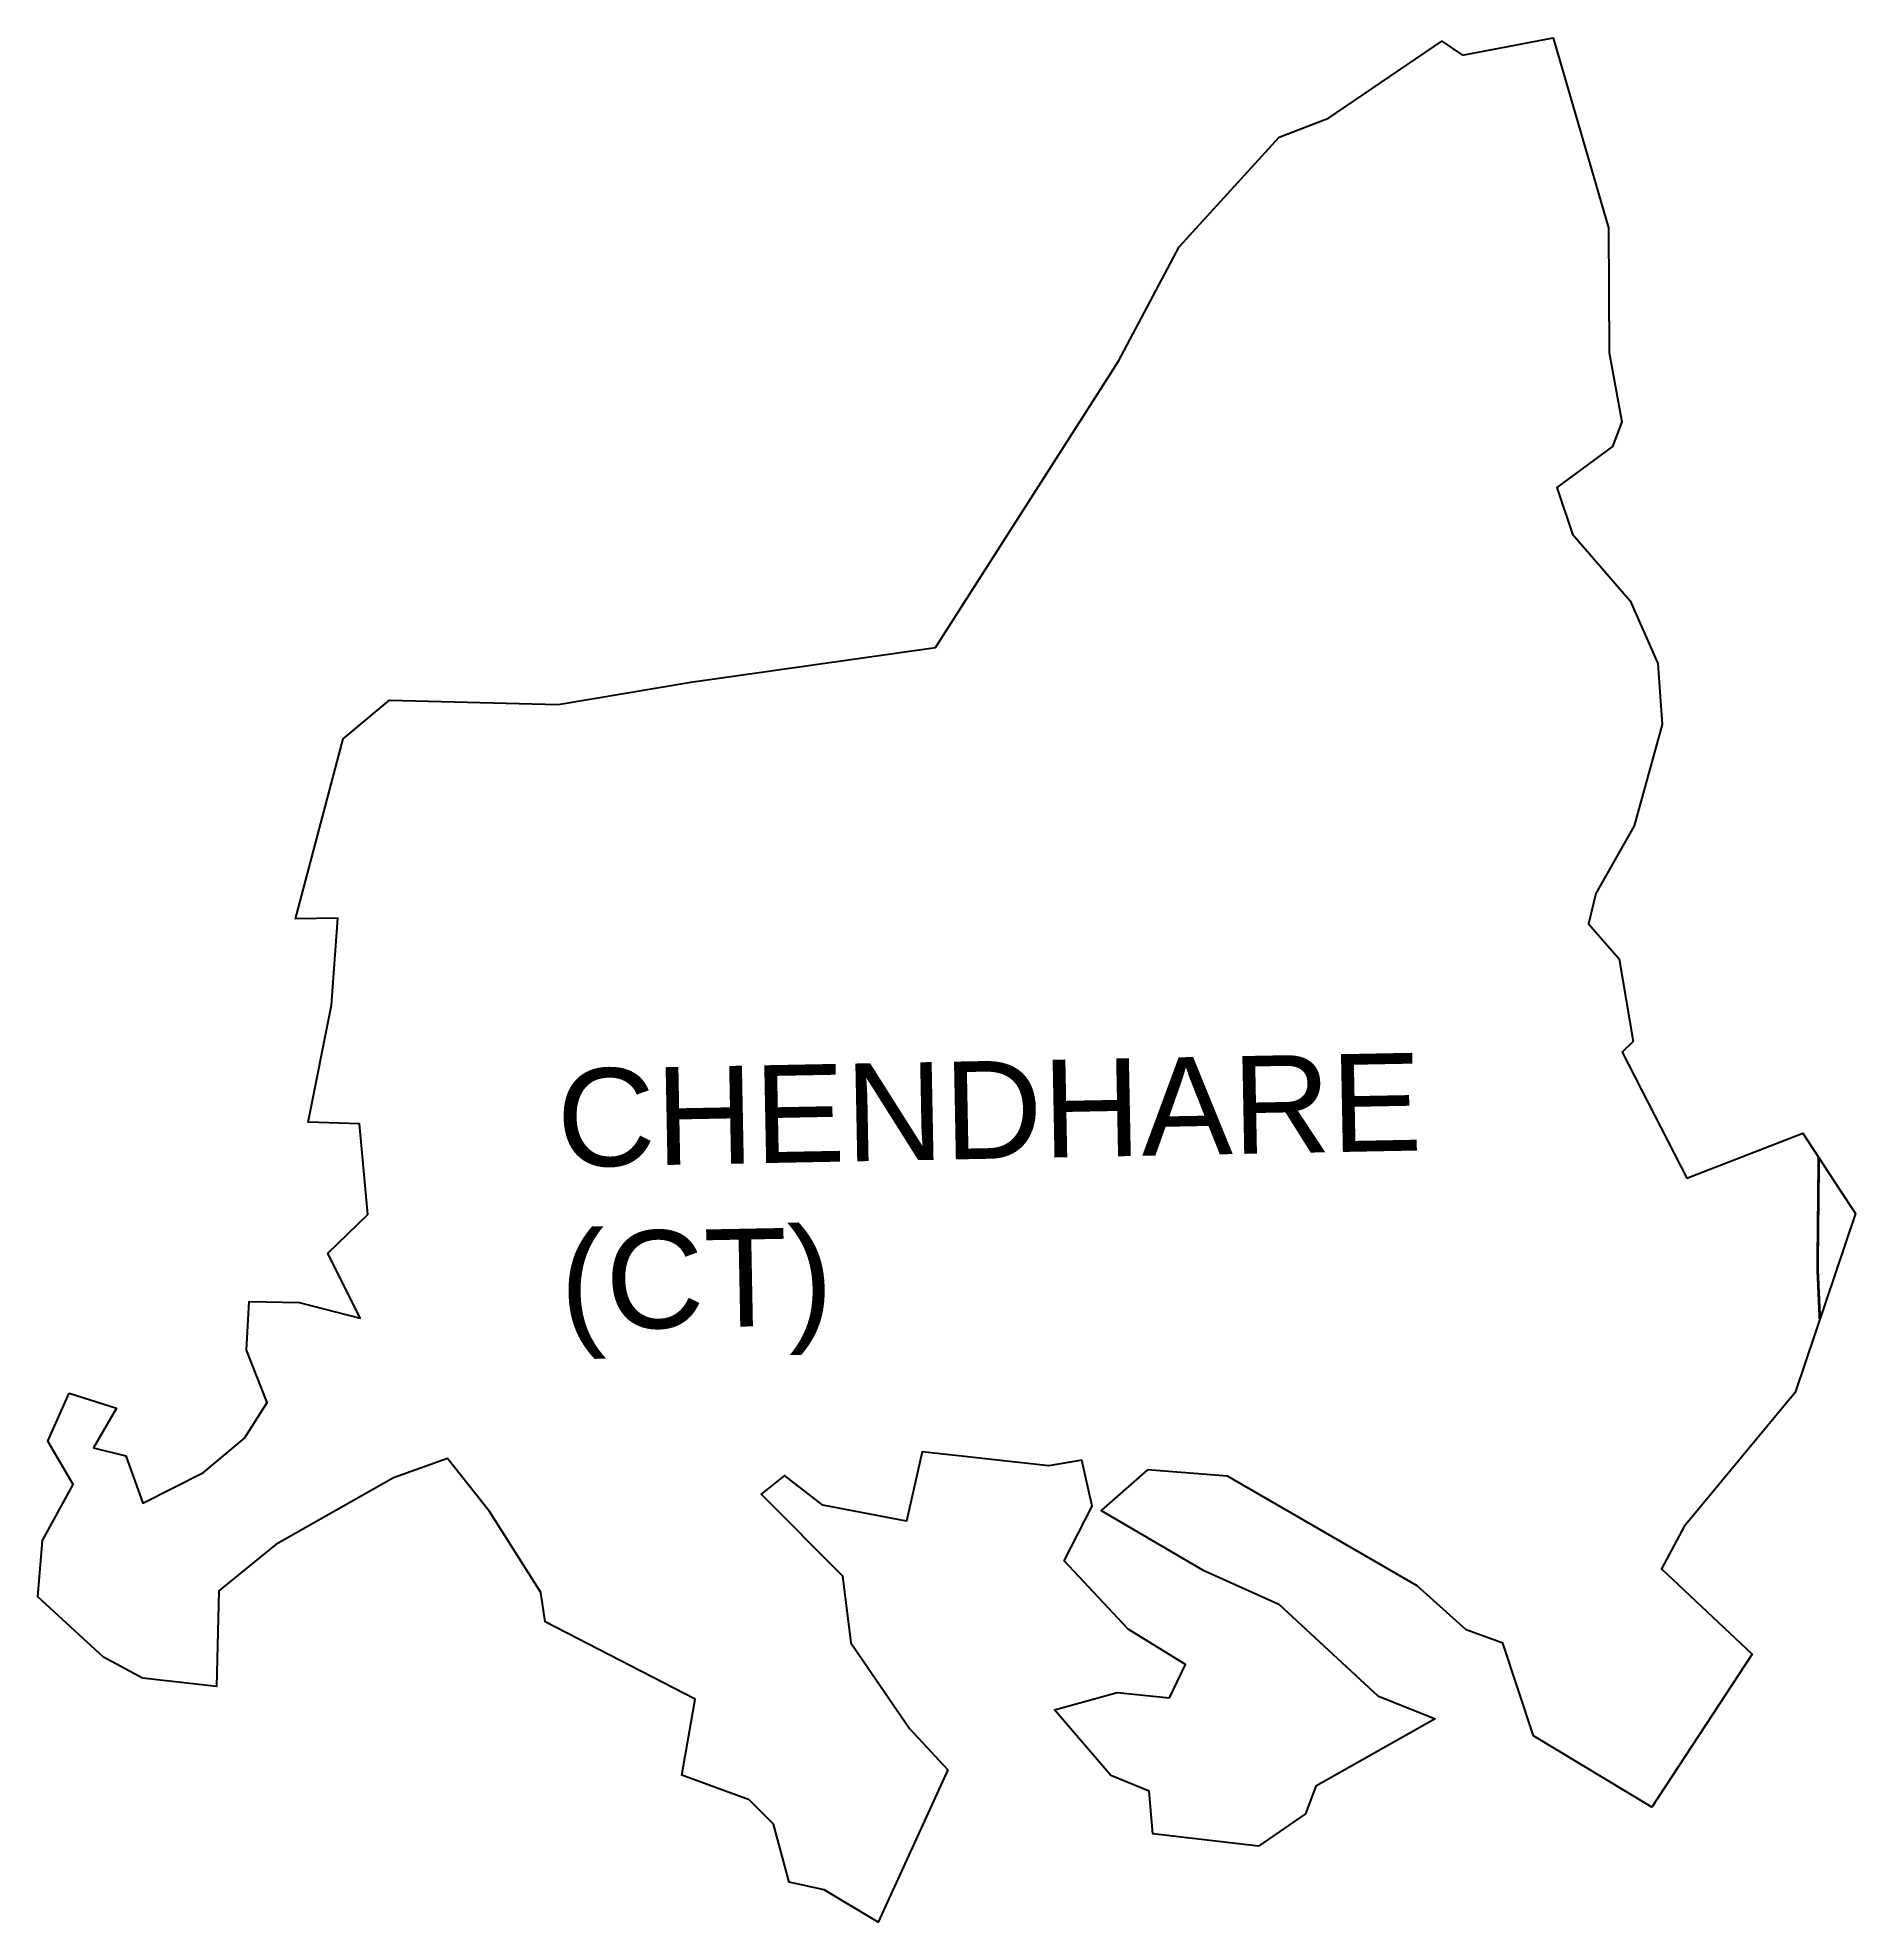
# Model space of a CAD drawing. Header units: metres. Extents: x 275121 to 277142, y 2062945 to 2065041.
import ezdxf

# ---------------------------------------------------------------- set-up
doc = ezdxf.new("R2010")
doc.units = ezdxf.units.M
for name, color, linetype in [('HAZARDS LINE', 1, 'Continuous'), ('village', 3, 'Continuous'), ('VILLAGE NAME', 250, 'Continuous')]:
    doc.layers.add(name, color=color, linetype=linetype)
doc.styles.get("Standard").update_dxf_attribs({"font": 'simplex.shx'})

msp = doc.modelspace()

# ---------------------------------------------------------------- linework, layer by layer
at = {"color": 3, "flags": 128}
msp.add_lwpolyline([(275156.2, 2063533.4), (275208.9, 2063517)], dxfattribs=at)
at = {"layer": 'HAZARDS LINE', "lineweight": 0}
msp.add_lwpolyline([(277101.7, 2063795.5, 3.01, 3.01, 0), (277100.4, 2063672.4, 3.01, 3.01, 0), (277102.9, 2063616.1, 3.01, 3.01, 0)], format="xyseb", dxfattribs=at)
at = {"layer": 'village', "color": 3, "true_color": 0x00ff00}
for points in [[(275208.9, 2063517, 0), (275183.2, 2063472.8, 0), (275219, 2063463.8, 0), (275238.2, 2063411.2, 0), (275305.6, 2063445.3, 0), (275351.1, 2063483.7, 0), (275376.2, 2063523.2, 0), (275353.5, 2063581.5, 0), (275356.5, 2063635.5, 0), (275411.9, 2063634.4, 0), (275479.6, 2063617.1, 0), (275443.9, 2063689.4, 0), (275488.3, 2063732.2, 0), (275478.9, 2063832.9, 0), (275421.9, 2063834.9, 0), (275447.8, 2063965, 0), (275454.9, 2064061.6, 0), (275407.7, 2064060.9, 0), (275460.8, 2064261.2, 0), (275512.3, 2064304, 0), (275699.8, 2064299.5, 0), (275847.5, 2064324, 0), (276119.7, 2064362.8, 0), (276323.2, 2064681.1, 0), (276390.6, 2064808.4, 0), (276501.8, 2064930.3, 0), (276556.7, 2064951.4, 0), (276682.7, 2065036.9, 0), (276705.4, 2065021.2, 0), (276806.4, 2065040.8, 0), (276867.9, 2064829.4, 0), (276868.8, 2064690.8, 0), (276882.8, 2064613.7, 0), (276872.2, 2064586.1, 0), (276810.6, 2064540.7, 0), (276827.7, 2064488.7, 0), (276892, 2064414.5, 0), (276922.6, 2064344.9, 0), (276927.5, 2064277, 0), (276896.5, 2064164.3, 0), (276853.7, 2064089.3, 0), (276845.7, 2064055.5, 0), (276879.9, 2064016.7, 0), (276895.5, 2063924.5, 0), (276883, 2063912.9, 0), (276954.9, 2063772.7, 0), (277084, 2063822.5, 0), (277124.4, 2063760.8, 0), (277142.4, 2063733.2, 0)], [(277142.4, 2063733.2, 0), (277075.3, 2063534.4, 0), (276951.9, 2063385.2, 0), (276927, 2063338.4, 0), (277027.5, 2063243.2, 0), (276916.2, 2063073.2, 0), (276784.5, 2063152.5, 0), (276750.3, 2063255.7, 0), (276709.5, 2063270.4, 0), (276655.1, 2063319.5, 0), (276444.1, 2063441.2, 0), (276355.3, 2063448.4, 0), (276303.7, 2063403.2, 0), (276416.6, 2063337.3, 0), (276501.5, 2063299.1, 0), (276611.3, 2063197.1, 0), (276675.1, 2063171.6, 0), (276542.4, 2063096.6, 0), (276530.8, 2063065.8, 0), (276478.8, 2063029.7, 0), (276361.3, 2063043.5, 0), (276357.1, 2063091.1, 0), (276314.4, 2063108.5, 0), (276251.8, 2063181.6, 0), (276321.5, 2063200.8, 0), (276379.8, 2063194.9, 0), (276397.4, 2063231.7, 0), (276333.6, 2063271.1, 0), (276262.7, 2063347.3, 0), (276293.6, 2063408.1, 0), (276282.3, 2063458.9, 0), (276245.7, 2063452.9, 0), (276104.7, 2063468.4, 0), (276087.4, 2063391.4, 0), (275994.2, 2063409.2, 0), (275951.5, 2063442.2, 0), (275925.6, 2063421.3, 0), (276016.1, 2063330.4, 0), (276025.5, 2063256.1, 0), (276090.8, 2063160.8, 0), (276133.3, 2063114.6, 0), (276055.6, 2062945.2, 0), (275995.9, 2062981.2, 0), (275956.8, 2062989.9, 0), (275939.4, 2063054.5, 0), (275912.4, 2063081.3, 0), (275837.5, 2063108.9, 0), (275852.1, 2063193.2, 0), (275685.3, 2063279.2, 0), (275680.8, 2063311.9, 0), (275623.7, 2063402, 0), (275576.9, 2063461.1, 0), (275517, 2063439.6, 0), (275386.1, 2063365.2, 0), (275322.6, 2063313.7, 0), (275320.1, 2063207.5, 0), (275237.9, 2063216.5, 0), (275194.5, 2063240, 0), (275121.2, 2063307, 0), (275126.4, 2063369.7, 0), (275160.7, 2063432.1, 0), (275132.3, 2063480.2, 0), (275156.2, 2063533.4, 0)]]:
    msp.add_polyline3d(points, dxfattribs=at)

# ---------------------------------------------------------------- texts
at = {"layer": 'VILLAGE NAME', "insert": (275697.3, 2063893.7), "char_height": 108.748, "attachment_point": 1, "rotation": 1.1028}
msp.add_mtext_dynamic_manual_height_columns('{\\fArial|b0|i0|c0|p34;CHENDHARE (CT)}', width=726.929, gutter_width=543.7, heights=[0], dxfattribs=at)

doc.saveas('drawing.dxf')
